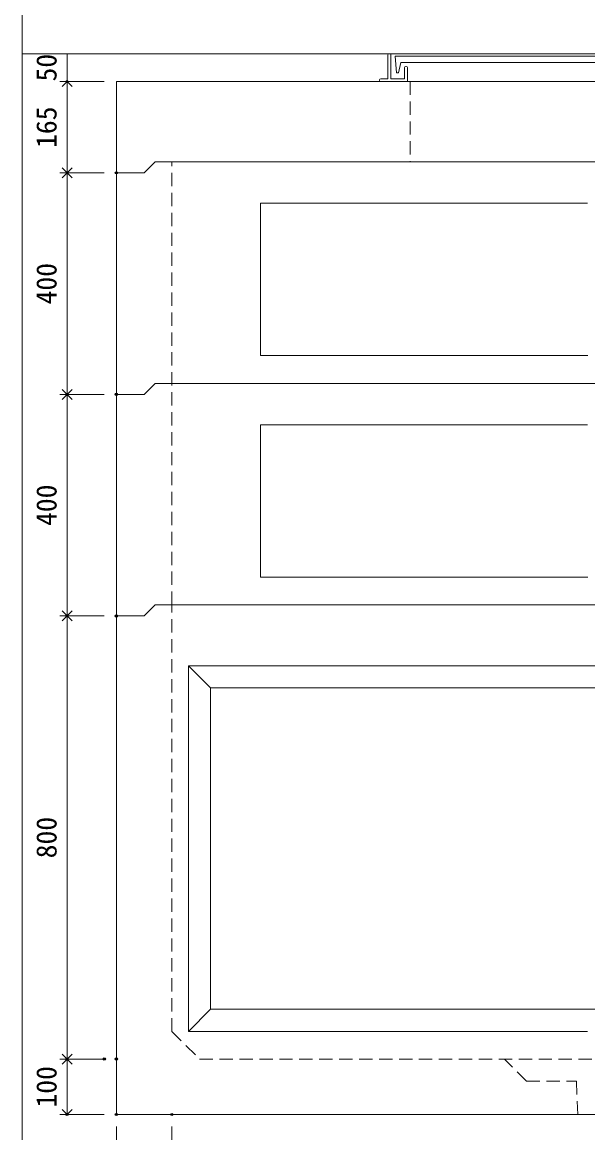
# Model space of a CAD drawing. Units: millimetres, scale not verified. Extents: x -6420 to 6420, y -3029 to 3030.
# Drawn here: x -1740 to -719, y -1568 to 437 of the extents above; entities that cross this region are included whole.
import ezdxf
from ezdxf.enums import TextEntityAlignment as Align

# ---------------------------------------------------------------- set-up
doc = ezdxf.new("R2010")
doc.units = ezdxf.units.MM
doc.header["$LTSCALE"] = 20
doc.header["$PDMODE"] = 32
doc.header["$PDSIZE"] = 4
doc.linetypes.add('DASHED1', pattern=[1.8, 1.2, -0.6])
doc.linetypes.add('USER2', pattern=[50.8, 31.75, -6.35, 6.35, -6.35])
doc.layers.add('0-1_Defpoints', color=7, linetype='Continuous')
for name, color, linetype, lineweight in [('0-2_waku', 7, 'Continuous', 18), ('0-3_gaikei', 7, 'Continuous', 18), ('0-4_kakure', 7, 'DASHED1', 5), ('0-5_sunpou', 7, 'Continuous', 5), ('0-8_uchigawa', 6, 'Continuous', 18), ('0-A_futa', 3, 'Continuous', 18), ('0-B_GL', 4, 'Continuous', 18), ('1-2_uchigawa2', 6, 'USER2', 18)]:
    doc.layers.add(name, color=color, linetype=linetype, lineweight=lineweight)
doc.styles.add('ＭＳ ゴシック', font='')
doc.styles.get('ＭＳ ゴシック').set_extended_font_data('MS Gothic')

# ---------------------------------------------------------------- blocks, each defined once
blk = doc.blocks.new('_Open90')
at = {"layer": '0-5_sunpou'}
blk.add_line((0, 0), (-1, 0), dxfattribs=at)
blk.add_lwpolyline([(-0.5, 0.5), (0, 0), (-0.5, -0.5)], dxfattribs=at)
blk = doc.blocks.new('D75')
at = {"layer": '0-1_Defpoints'}
for p in [(1013.24, 2761.83), (924.21, 2361.83), (1013.24, 2361.83)]:
    blk.add_point(p, dxfattribs=at)
at = {"layer": '0-5_sunpou'}
for p, q in [((991.24, 2761.83), (911.21, 2761.83)), ((924.21, 2743.83), (924.21, 2379.83)), ((991.24, 2361.83), (911.21, 2361.83))]:
    blk.add_line(p, q, dxfattribs=at)
at = {"layer": '0-5_sunpou', "xscale": 18, "yscale": 18}
for p, rotation in [((924.21, 2761.83), 90), ((924.21, 2361.83), 270)]:
    blk.add_blockref('_Open90', p, dxfattribs=dict(at, rotation=rotation))
at = {"layer": '0-5_sunpou', "style": 'ＭＳ ゴシック'}
blk.add_text('400', height=36.66, rotation=90, dxfattribs=at).set_placement((916.21, 2524.33), align=Align.BOTTOM_LEFT)
blk = doc.blocks.new('D76')
at = {"layer": '0-1_Defpoints'}
for p in [(1013.24, 2361.83), (924.21, 1961.83), (1013.24, 1961.83)]:
    blk.add_point(p, dxfattribs=at)
at = {"layer": '0-5_sunpou'}
for p, q in [((991.24, 2361.83), (911.21, 2361.83)), ((924.21, 2343.83), (924.21, 1979.83)), ((991.24, 1961.83), (911.21, 1961.83))]:
    blk.add_line(p, q, dxfattribs=at)
at = {"layer": '0-5_sunpou', "xscale": 18, "yscale": 18}
for p, rotation in [((924.21, 2361.83), 90), ((924.21, 1961.83), 270)]:
    blk.add_blockref('_Open90', p, dxfattribs=dict(at, rotation=rotation))
at = {"layer": '0-5_sunpou', "style": 'ＭＳ ゴシック'}
blk.add_text('400', height=36.66, rotation=90, dxfattribs=at).set_placement((916.21, 2124.33), align=Align.BOTTOM_LEFT)
blk = doc.blocks.new('D59')
at = {"layer": '0-1_Defpoints'}
for p in [(1013.24, 1961.83), (924.21, 1161.83), (1013.24, 1161.83)]:
    blk.add_point(p, dxfattribs=at)
at = {"layer": '0-5_sunpou'}
for p, q in [((991.24, 1961.83), (911.21, 1961.83)), ((924.21, 1943.83), (924.21, 1179.83)), ((991.24, 1161.83), (911.21, 1161.83))]:
    blk.add_line(p, q, dxfattribs=at)
at = {"layer": '0-5_sunpou', "xscale": 18, "yscale": 18}
for p, rotation in [((924.21, 1961.83), 90), ((924.21, 1161.83), 270)]:
    blk.add_blockref('_Open90', p, dxfattribs=dict(at, rotation=rotation))
at = {"layer": '0-5_sunpou', "style": 'ＭＳ ゴシック'}
blk.add_text('800', height=36.66, rotation=90, dxfattribs=at).set_placement((916.21, 1524.33), align=Align.BOTTOM_LEFT)
blk = doc.blocks.new('D60')
at = {"layer": '0-1_Defpoints'}
for p in [(991.24, 1161.83), (924.21, 1061.83), (1013.24, 1061.83)]:
    blk.add_point(p, dxfattribs=at)
at = {"layer": '0-5_sunpou'}
for p, q in [((969.24, 1161.83), (911.21, 1161.83)), ((924.21, 1143.83), (924.21, 1079.83)), ((991.24, 1061.83), (911.21, 1061.83))]:
    blk.add_line(p, q, dxfattribs=at)
at = {"layer": '0-5_sunpou', "xscale": 18, "yscale": 18}
for p, rotation in [((924.21, 1161.83), 90), ((924.21, 1061.83), 270)]:
    blk.add_blockref('_Open90', p, dxfattribs=dict(at, rotation=rotation))
at = {"layer": '0-5_sunpou', "style": 'ＭＳ ゴシック'}
blk.add_text('100', height=36.66, rotation=90, dxfattribs=at).set_placement((916.21, 1074.33), align=Align.BOTTOM_LEFT)
blk = doc.blocks.new('D61')
at = {"layer": '0-1_Defpoints'}
for p in [(1013.24, 1061.83), (1113.24, 1061.83), (1113.24, 944.12)]:
    blk.add_point(p, dxfattribs=at)
at = {"layer": '0-5_sunpou'}
for p, q in [((1013.24, 1039.83), (1013.24, 931.12)), ((1113.24, 1039.83), (1113.24, 931.12)), ((1031.24, 944.12), (1095.24, 944.12))]:
    blk.add_line(p, q, dxfattribs=at)
at = {"layer": '0-5_sunpou', "xscale": 18, "yscale": 18, "rotation": 180}
blk.add_blockref('_Open90', (1013.24, 944.12), dxfattribs=at)
at = {"layer": '0-5_sunpou', "xscale": 18, "yscale": 18}
blk.add_blockref('_Open90', (1113.24, 944.12), dxfattribs=at)
at = {"layer": '0-5_sunpou', "style": 'ＭＳ ゴシック'}
blk.add_text('100', height=36.66, dxfattribs=at).set_placement((1025.74, 952.12), align=Align.BOTTOM_LEFT)
blk = doc.blocks.new('D62')
at = {"layer": '0-1_Defpoints'}
for p in [(1113.24, 1061.83), (2613.24, 1061.83), (2613.24, 944.12)]:
    blk.add_point(p, dxfattribs=at)
at = {"layer": '0-5_sunpou'}
for p, q in [((1113.24, 1039.83), (1113.24, 931.12)), ((2613.24, 1039.83), (2613.24, 931.12)), ((1131.24, 944.12), (2595.24, 944.12))]:
    blk.add_line(p, q, dxfattribs=at)
at = {"layer": '0-5_sunpou', "xscale": 18, "yscale": 18, "rotation": 180}
blk.add_blockref('_Open90', (1113.24, 944.12), dxfattribs=at)
at = {"layer": '0-5_sunpou', "xscale": 18, "yscale": 18}
blk.add_blockref('_Open90', (2613.24, 944.12), dxfattribs=at)
at = {"layer": '0-5_sunpou', "style": 'ＭＳ ゴシック'}
blk.add_text('1500', height=36.66, dxfattribs=at).set_placement((1813.24, 952.12), align=Align.BOTTOM_LEFT)
blk = doc.blocks.new('_Open90_48')
at = {"layer": '0-5_sunpou'}
blk.add_line((0, 0), (-1, 0), dxfattribs=at)
blk.add_lwpolyline([(-0.5, 0.5), (0, 0), (-0.5, -0.5)], dxfattribs=at)
blk = doc.blocks.new('16 5')
at = {"layer": '0-5_sunpou'}
for p, q in [((75.03, 82.5), (-5, 82.5)), ((8, 64.5), (8, -64.5)), ((53.03, -82.5), (-5, -82.5))]:
    blk.add_line(p, q, dxfattribs=at)
at = {"layer": '0-5_sunpou', "xscale": 18, "yscale": 18}
for p, rotation in [((8, 82.5), 90), ((8, -82.5), 270)]:
    blk.add_blockref('_Open90_48', p, dxfattribs=dict(at, rotation=rotation))
at = {"layer": '0-5_sunpou', "style": 'ＭＳ ゴシック'}
blk.add_text('165', height=36.66, rotation=90, dxfattribs=at).set_placement((0, -37.5), align=Align.BOTTOM_LEFT)
blk = doc.blocks.new('5 0')
at = {"layer": '0-5_sunpou'}
for p, q in [((2.73, 37.5), (2.73, -12.5)), ((9.9, -12.5), (-10.27, -12.5))]:
    blk.add_line(p, q, dxfattribs=at)
blk.add_point((2.73, -12.5), dxfattribs=at)
at = {"layer": '0-5_sunpou', "style": 'ＭＳ ゴシック'}
blk.add_text('50', height=36.66, rotation=90, dxfattribs=at).set_placement((-5.27, -12.5), align=Align.BOTTOM_LEFT)

msp = doc.modelspace()

# ---------------------------------------------------------------- linework, layer by layer
at = {"layer": '0-2_waku'}
msp.add_line((-1740, 3029.6), (-1740, -2670.4), dxfattribs=at)
at = {"layer": '0-3_gaikei'}
for p, q in [((-1570, 329.6), (130, 329.6)), ((-1570, 329.6), (130, 329.6)), ((-1570, 329.6), (130, 329.6)), ((-1570, 329.6), (130, 329.6)), ((-1570, 314.6), (-1570, 329.6)), ((-1570, 329.6), (130, 329.6)), ((-1570, 329.6), (130, 329.6)), ((-1570, 329.6), (130, 329.6)), ((-1570, 314.6), (-1570, 329.6)), ((-1570, 314.6), (-1570, -635.4)), ((-1500, 184.6), (-1520, 164.6)), ((-1500, 184.6), (-1520, 164.6)), ((-1500, 184.6), (-1520, 164.6)), ((-1500, 184.6), (-1520, 164.6)), ((-1500, 184.6), (-1520, 164.6)), ((-1500, 184.6), (-1520, 164.6)), ((-1500, 184.6), (-1520, 164.6)), ((-1500, 184.6), (-1520, 164.6)), ((-1500, 184.6), (-1520, 164.6)), ((-1500, 184.6), (-1520, 164.6)), ((-1500, 184.6), (-1520, 164.6)), ((-1500, 184.6), (-1520, 164.6)), ((-1500, 184.6), (-1520, 164.6)), ((-1500, 184.6), (-1520, 164.6)), ((-1500, 184.6), (60, 184.6)), ((-1500, 184.6), (60, 184.6)), ((-1500, 184.6), (60, 184.6)), ((-1500, 184.6), (60, 184.6)), ((-1500, 184.6), (60, 184.6)), ((-1500, 184.6), (60, 184.6)), ((-1500, 184.6), (60, 184.6)), ((-1500, 184.6), (60, 184.6)), ((-1500, 184.6), (60, 184.6)), ((-1500, 184.6), (60, 184.6)), ((-1500, 184.6), (60, 184.6)), ((-1500, 184.6), (60, 184.6)), ((-1500, 184.6), (60, 184.6)), ((-1500, 184.6), (60, 184.6)), ((-1570, 164.6), (-1520, 164.6)), ((-1570, 164.6), (-1520, 164.6)), ((-1570, 164.6), (-1520, 164.6)), ((-1570, 164.6), (-1520, 164.6)), ((-1570, 164.6), (-1520, 164.6)), ((-1570, 164.6), (-1520, 164.6)), ((-1570, 164.6), (-1520, 164.6)), ((-1570, 164.6), (-1520, 164.6)), ((-1570, 164.6), (-1520, 164.6)), ((-1570, 164.6), (-1520, 164.6)), ((-1570, 164.6), (-1520, 164.6)), ((-1570, 164.6), (-1520, 164.6)), ((-1570, 164.6), (-1520, 164.6)), ((-1570, 164.6), (-1520, 164.6)), ((-1500, -215.4), (-1520, -235.4)), ((-1500, -215.4), (-1520, -235.4)), ((-1500, -215.4), (-1520, -235.4)), ((-1500, -215.4), (-1520, -235.4)), ((-1500, -215.4), (-1520, -235.4)), ((-1500, -215.4), (60, -215.4)), ((-1500, -215.4), (60, -215.4)), ((-1500, -215.4), (60, -215.4)), ((-1500, -215.4), (60, -215.4)), ((-1500, -215.4), (60, -215.4)), ((-1570, -235.4), (-1520, -235.4)), ((-1570, -235.4), (-1520, -235.4)), ((-1570, -235.4), (-1520, -235.4)), ((-1570, -235.4), (-1520, -235.4)), ((-1570, -235.4), (-1520, -235.4)), ((-1500, -615.4), (-1520, -635.4)), ((-1500, -615.4), (-1520, -635.4)), ((-1500, -615.4), (-1520, -635.4)), ((-1500, -615.4), (-1520, -635.4)), ((-1500, -615.4), (-1520, -635.4)), ((-1500, -615.4), (-1520, -635.4)), ((-1500, -615.4), (-1520, -635.4)), ((-1500, -615.4), (-1520, -635.4)), ((-1500, -615.4), (-1520, -635.4)), ((-1500, -615.4), (-1520, -635.4)), ((-1500, -615.4), (-1520, -635.4)), ((-1500, -615.4), (-1520, -635.4)), ((-1500, -615.4), (-1520, -635.4)), ((-1500, -615.4), (-1520, -635.4)), ((-1500, -615.4), (-1520, -635.4)), ((-1500, -615.4), (-1520, -635.4)), ((-1500, -615.4), (-1520, -635.4)), ((-1500, -615.4), (-1520, -635.4)), ((-1500, -615.4), (-1520, -635.4)), ((-1500, -615.4), (-1520, -635.4)), ((-1500, -615.4), (-1520, -635.4)), ((-1500, -615.4), (-1520, -635.4)), ((-1500, -615.4), (-1520, -635.4)), ((-1500, -615.4), (-1520, -635.4)), ((-1500, -615.4), (-1520, -635.4)), ((-1500, -615.4), (-1520, -635.4)), ((-1500, -615.4), (-1520, -635.4)), ((-1500, -615.4), (-1520, -635.4)), ((-1500, -615.4), (-1520, -635.4)), ((-1500, -615.4), (-1520, -635.4)), ((-1500, -615.4), (-1520, -635.4)), ((-1500, -615.4), (-1520, -635.4)), ((-1500, -615.4), (-1520, -635.4)), ((-1500, -615.4), (-1520, -635.4)), ((-1500, -615.4), (-1520, -635.4)), ((-1500, -615.4), (-1520, -635.4)), ((-1500, -615.4), (60, -615.4)), ((-1500, -615.4), (60, -615.4)), ((-1500, -615.4), (60, -615.4)), ((-1500, -615.4), (60, -615.4)), ((-1500, -615.4), (60, -615.4)), ((-1500, -615.4), (60, -615.4)), ((-1500, -615.4), (60, -615.4)), ((-1500, -615.4), (60, -615.4)), ((-1500, -615.4), (60, -615.4)), ((-1500, -615.4), (60, -615.4)), ((-1500, -615.4), (60, -615.4)), ((-1500, -615.4), (60, -615.4)), ((-1500, -615.4), (60, -615.4)), ((-1500, -615.4), (60, -615.4)), ((-1500, -615.4), (60, -615.4)), ((-1500, -615.4), (60, -615.4)), ((-1500, -615.4), (60, -615.4)), ((-1500, -615.4), (60, -615.4)), ((-1500, -615.4), (60, -615.4)), ((-1500, -615.4), (60, -615.4)), ((-1500, -615.4), (60, -615.4)), ((-1500, -615.4), (60, -615.4)), ((-1500, -615.4), (60, -615.4)), ((-1500, -615.4), (60, -615.4)), ((-1500, -615.4), (60, -615.4)), ((-1500, -615.4), (60, -615.4)), ((-1500, -615.4), (60, -615.4)), ((-1500, -615.4), (60, -615.4)), ((-1500, -615.4), (60, -615.4)), ((-1500, -615.4), (60, -615.4)), ((-1500, -615.4), (60, -615.4)), ((-1500, -615.4), (60, -615.4)), ((-1500, -615.4), (60, -615.4)), ((-1500, -615.4), (60, -615.4)), ((-1500, -615.4), (60, -615.4)), ((-1500, -615.4), (60, -615.4)), ((-1570, -635.4), (-1520, -635.4)), ((-1570, -635.4), (-1520, -635.4)), ((-1570, -635.4), (-1520, -635.4)), ((-1570, -635.4), (-1520, -635.4)), ((-1570, -635.4), (-1520, -635.4)), ((-1570, -635.4), (-1520, -635.4)), ((-1570, -635.4), (-1520, -635.4)), ((-1570, -635.4), (-1520, -635.4)), ((-1570, -635.4), (-1520, -635.4)), ((-1570, -635.4), (-1520, -635.4)), ((-1570, -635.4), (-1520, -635.4)), ((-1570, -635.4), (-1520, -635.4)), ((-1570, -635.4), (-1520, -635.4)), ((-1570, -635.4), (-1520, -635.4)), ((-1570, -635.4), (-1520, -635.4)), ((-1570, -635.4), (-1520, -635.4)), ((-1570, -635.4), (-1520, -635.4)), ((-1570, -635.4), (-1520, -635.4)), ((-1570, -635.4), (-1520, -635.4)), ((-1570, -635.4), (-1520, -635.4)), ((-1570, -635.4), (-1520, -635.4)), ((-1570, -635.4), (-1520, -635.4)), ((-1570, -635.4), (-1520, -635.4)), ((-1570, -635.4), (-1520, -635.4)), ((-1570, -635.4), (-1520, -635.4)), ((-1570, -635.4), (-1520, -635.4)), ((-1570, -635.4), (-1520, -635.4)), ((-1570, -635.4), (-1520, -635.4)), ((-1570, -635.4), (-1570, -1535.4)), ((-1570, -635.4), (-1520, -635.4)), ((-1570, -635.4), (-1520, -635.4)), ((-1570, -635.4), (-1520, -635.4)), ((-1570, -635.4), (-1520, -635.4)), ((-1570, -635.4), (-1520, -635.4)), ((-1570, -635.4), (-1520, -635.4)), ((-1570, -635.4), (-1520, -635.4)), ((-1570, -635.4), (-1520, -635.4)), ((-1570, -635.4), (-1520, -635.4)), ((-1570, -635.4), (-1520, -635.4)), ((-1570, -635.4), (-1520, -635.4)), ((-1570, -635.4), (-1520, -635.4)), ((-1570, -635.4), (-1520, -635.4)), ((-1570, -635.4), (-1520, -635.4)), ((-1570, -635.4), (-1520, -635.4)), ((-1570, -635.4), (-1520, -635.4)), ((-1570, -635.4), (-1520, -635.4)), ((-1570, -635.4), (-1520, -635.4)), ((-1570, -1535.4), (130, -1535.4))]:
    msp.add_line(p, q, dxfattribs=at)
at = {"layer": '0-4_kakure'}
for p, q in [((-1040, 329.6), (-1040, 184.6)), ((-1470, -615.4), (-1470, 184.6)), ((-1470, -1385.4), (-1470, -615.4)), ((-1470, -1385.4), (-1420, -1435.4)), ((-1420, -1435.4), (-20, -1435.4)), ((-830, -1475.4), (-870, -1435.4)), ((-830, -1475.4), (-740, -1475.4)), ((-740, -1475.4), (-737.5, -1535.4))]:
    msp.add_line(p, q, dxfattribs=at)
at = {"layer": '0-5_sunpou'}
msp.add_line((-1591, 379.6), (-1672.03, 379.6), dxfattribs=at)
at = {"layer": '0-5_sunpou', "color": 3, "lineweight": 18}
msp.add_line((-1659.03, 379.6), (-1592, 379.6), dxfattribs=at)
at = {"layer": '0-8_uchigawa'}
for p, q in [((-1440, -725.4), (-720, -725.4)), ((-1440, -725.4), (-1440, -1385.4)), ((-1400, -765.4), (-1440, -725.4)), ((0, -725.4), (-720, -725.4)), ((-1400, -765.4), (-1400, -1345.4)), ((-1400, -765.4), (-720, -765.4)), ((-1400, -765.4), (-720, -765.4)), ((-40, -765.4), (-720, -765.4)), ((-1400, -1345.4), (-1440, -1385.4)), ((-1400, -1345.4), (-720, -1345.4)), ((-1440, -1385.4), (-720, -1385.4))]:
    msp.add_line(p, q, dxfattribs=at)
msp.add_lwpolyline([(-720, -1345.4), (-40, -1345.4), (0, -1385.4)], dxfattribs=at)
at = {"layer": '0-A_futa'}
for p, q in [((-1080, 377.6), (-1080, 334.6)), ((-1078, 379.6), (-1075, 379.6)), ((-1075, 379.6), (-1075, 334.6)), ((-1067.19, 375.1), (-412.86, 375.1)), ((-1067.19, 375.1), (-1064.7, 345.1)), ((-1056.67, 364.1), (-1060.99, 345.1)), ((-1056.67, 364.1), (-423.33, 364.1)), ((-1064.7, 345.1), (-1060.99, 345.1)), ((-1050, 354.6), (-1050, 334.6)), ((-1048, 356.6), (-1047, 356.6)), ((-1045, 354.6), (-1045, 329.6)), ((-1095, 332.6), (-1095, 331.6)), ((-1093, 334.6), (-1080, 334.6)), ((-1040, 329.6), (-1093, 329.6)), ((-1075, 334.6), (-1050, 334.6))]:
    msp.add_line(p, q, dxfattribs=at)
for centre, start, end in [((-1078, 377.6), 90, 180), ((-1048, 354.6), 90, 180), ((-1047, 354.6), 0, 90), ((-1093, 332.6), 90, 180), ((-1093, 331.6), 180, 270)]:
    msp.add_arc(centre, 2, start, end, dxfattribs=at)
at = {"layer": '0-B_GL'}
msp.add_line((-1740, 379.6), (6420, 379.6), dxfattribs=at)
at = {"layer": '1-2_uchigawa2'}
for p, q in [((-1310, 109.6), (-720, 109.6)), ((-1310, 109.6), (-1310, -165.4)), ((-1310, -165.4), (-719.47, -165.4)), ((-1310, -290.4), (-720, -290.4)), ((-1310, -290.4), (-1310, -565.4)), ((-1310, -565.4), (-719.47, -565.4))]:
    msp.add_line(p, q, dxfattribs=at)

# ---------------------------------------------------------------- block references
at = {"layer": '0-5_sunpou'}
for name, p in [('5 0', (-1661.76, 342.1)), ('16 5', (-1667.03, 247.1)), ('D75', (-2583.24, -2597.23)), ('D76', (-2583.24, -2597.23)), ('D59', (-2583.24, -2597.23)), ('D60', (-2583.24, -2597.23)), ('D61', (-2583.24, -2597.23)), ('D62', (-2583.24, -2597.23))]:
    msp.add_blockref(name, p, dxfattribs=at)

doc.saveas('drawing.dxf')
